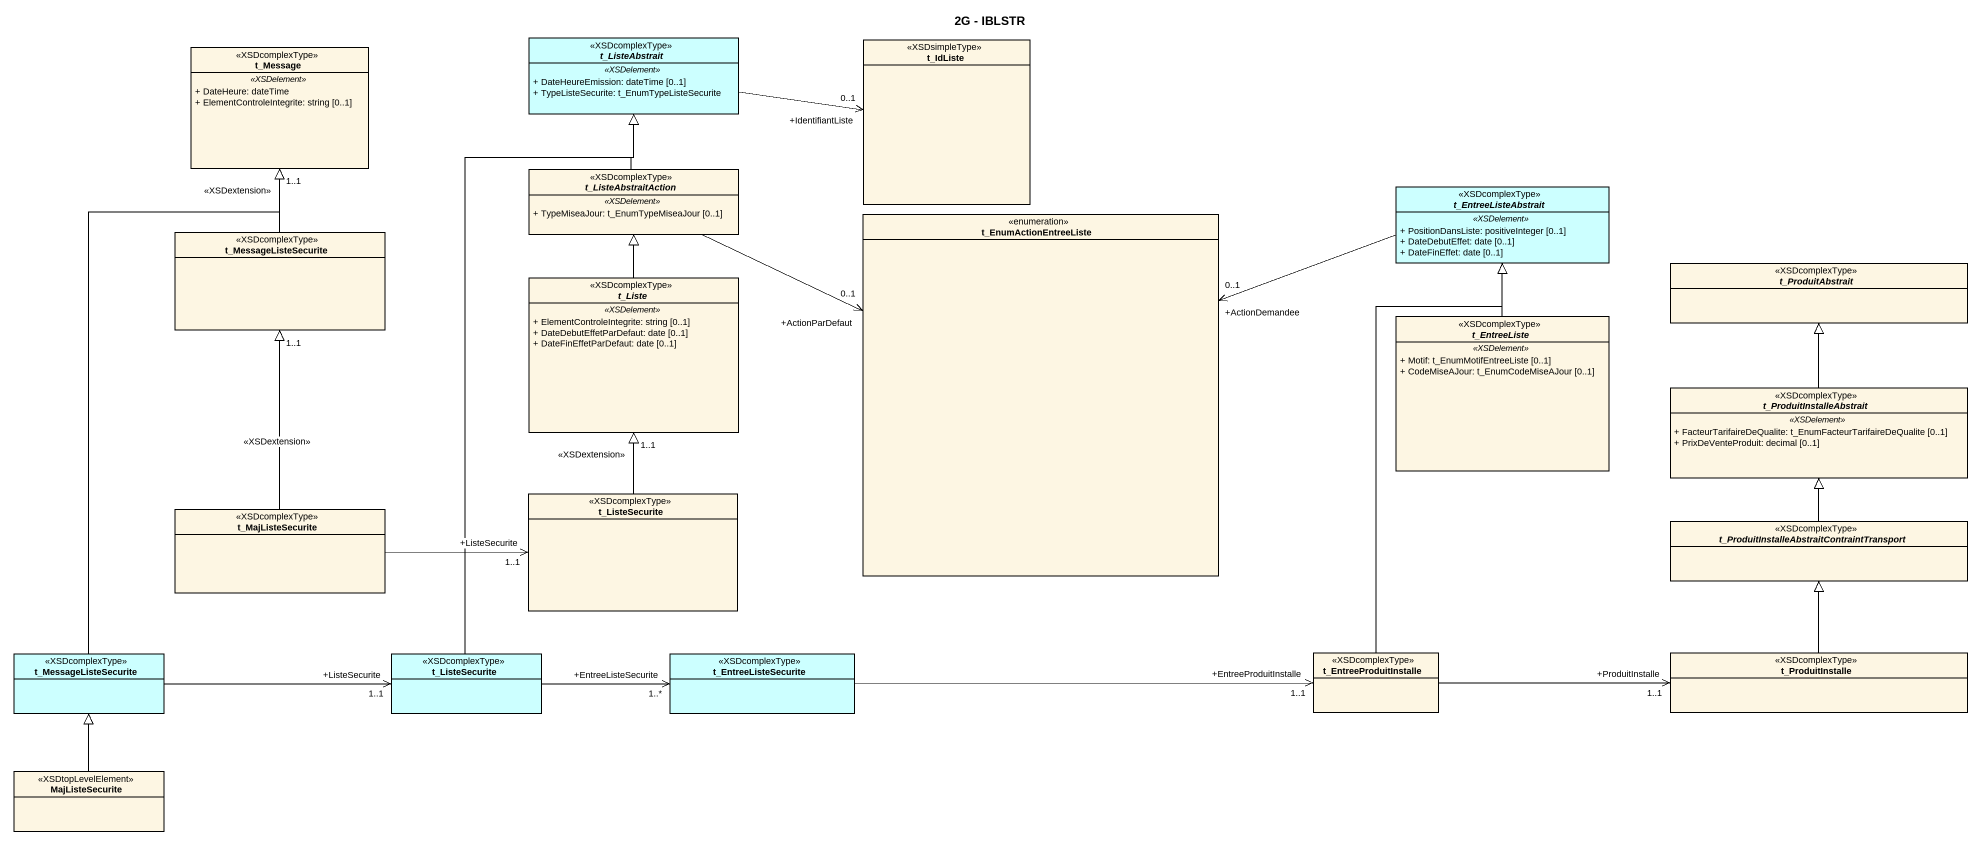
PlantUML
@startuml
title 2G - IBLSTR
hide circle
hide empty members
skinparam classAttributeIconSize 0
class t_Message <<XSDcomplexType>> {
  .. <<XSDelement>> ..
  + DateHeure: dateTime
  + ElementControleIntegrite: string [0..1]
}
abstract class t_ListeAbstrait <<XSDcomplexType>> #CCFFFF {
  .. <<XSDelement>> ..
  + DateHeureEmission: dateTime [0..1]
  + TypeListeSecurite: t_EnumTypeListeSecurite
}
class t_IdListe <<XSDsimpleType>>
abstract class t_ListeAbstraitAction <<XSDcomplexType>> {
  .. <<XSDelement>> ..
  + TypeMiseaJour: t_EnumTypeMiseaJour [0..1]
}
enum t_EnumActionEntreeListe
abstract class t_EntreeListeAbstrait <<XSDcomplexType>> #CCFFFF {
  .. <<XSDelement>> ..
  + PositionDansListe: positiveInteger [0..1]
  + DateDebutEffet: date [0..1]
  + DateFinEffet: date [0..1]
}
class t_MessageListeSecurite <<XSDcomplexType>>
abstract class t_Liste <<XSDcomplexType>> {
  .. <<XSDelement>> ..
  + ElementControleIntegrite: string [0..1]
  + DateDebutEffetParDefaut: date [0..1]
  + DateFinEffetParDefaut: date [0..1]
}
abstract class t_ProduitAbstrait <<XSDcomplexType>>
abstract class t_EntreeListe <<XSDcomplexType>> {
  .. <<XSDelement>> ..
  + Motif: t_EnumMotifEntreeListe [0..1]
  + CodeMiseAJour: t_EnumCodeMiseAJour [0..1]
}
abstract class t_ProduitInstalleAbstrait <<XSDcomplexType>> {
  .. <<XSDelement>> ..
  + FacteurTarifaireDeQualite: t_EnumFacteurTarifaireDeQualite [0..1]
  + PrixDeVenteProduit: decimal [0..1]
}
class t_MajListeSecurite <<XSDcomplexType>>
class t_ListeSecurite <<XSDcomplexType>>
abstract class "t_ProduitInstalleAbstraitContraintTransport" as t_ProduitInstalleAbstraitCon <<XSDcomplexType>>
class "t_MessageListeSecurite" as t_MessageListeSecurite_2 <<XSDcomplexType>> #CCFFFF
class "t_ListeSecurite" as t_ListeSecurite_2 <<XSDcomplexType>> #CCFFFF
class t_EntreeListeSecurite <<XSDcomplexType>> #CCFFFF
class t_EntreeProduitInstalle <<XSDcomplexType>>
class t_ProduitInstalle <<XSDcomplexType>>
class MajListeSecurite <<XSDtopLevelElement>>
t_ListeAbstrait -right-> "+IdentifiantListe\n0..1" t_IdListe
t_ListeAbstraitAction -up-|> t_ListeAbstrait
t_ListeAbstraitAction -right-> "+ActionParDefaut\n0..1" t_EnumActionEntreeListe
t_EntreeListeAbstrait -left-> "+ActionDemandee\n0..1" t_EnumActionEntreeListe
t_MessageListeSecurite -up-|> "1..1" t_Message : <<XSDextension>>
t_Liste -up-|> t_ListeAbstraitAction
t_EntreeListe -up-|> t_EntreeListeAbstrait
t_ProduitInstalleAbstrait -up-|> t_ProduitAbstrait
t_MajListeSecurite -up-|> "1..1" t_MessageListeSecurite : <<XSDextension>>
t_MajListeSecurite -right-> "+ListeSecurite\n1..1" t_ListeSecurite
t_ListeSecurite -up-|> "1..1" t_Liste : <<XSDextension>>
t_ProduitInstalleAbstraitCon -up-|> t_ProduitInstalleAbstrait
t_MessageListeSecurite_2 -up-|> t_Message
t_MessageListeSecurite_2 -right-> "+ListeSecurite\n1..1" t_ListeSecurite_2
t_ListeSecurite_2 -up-|> t_ListeAbstrait
t_ListeSecurite_2 -right-> "+EntreeListeSecurite\n1..*" t_EntreeListeSecurite
t_EntreeListeSecurite -right-> "+EntreeProduitInstalle\n1..1" t_EntreeProduitInstalle
t_EntreeProduitInstalle -up-|> t_EntreeListeAbstrait
t_EntreeProduitInstalle -right-> "+ProduitInstalle\n1..1" t_ProduitInstalle
t_ProduitInstalle -up-|> t_ProduitInstalleAbstraitCon
MajListeSecurite -up-|> t_MessageListeSecurite_2
@enduml
